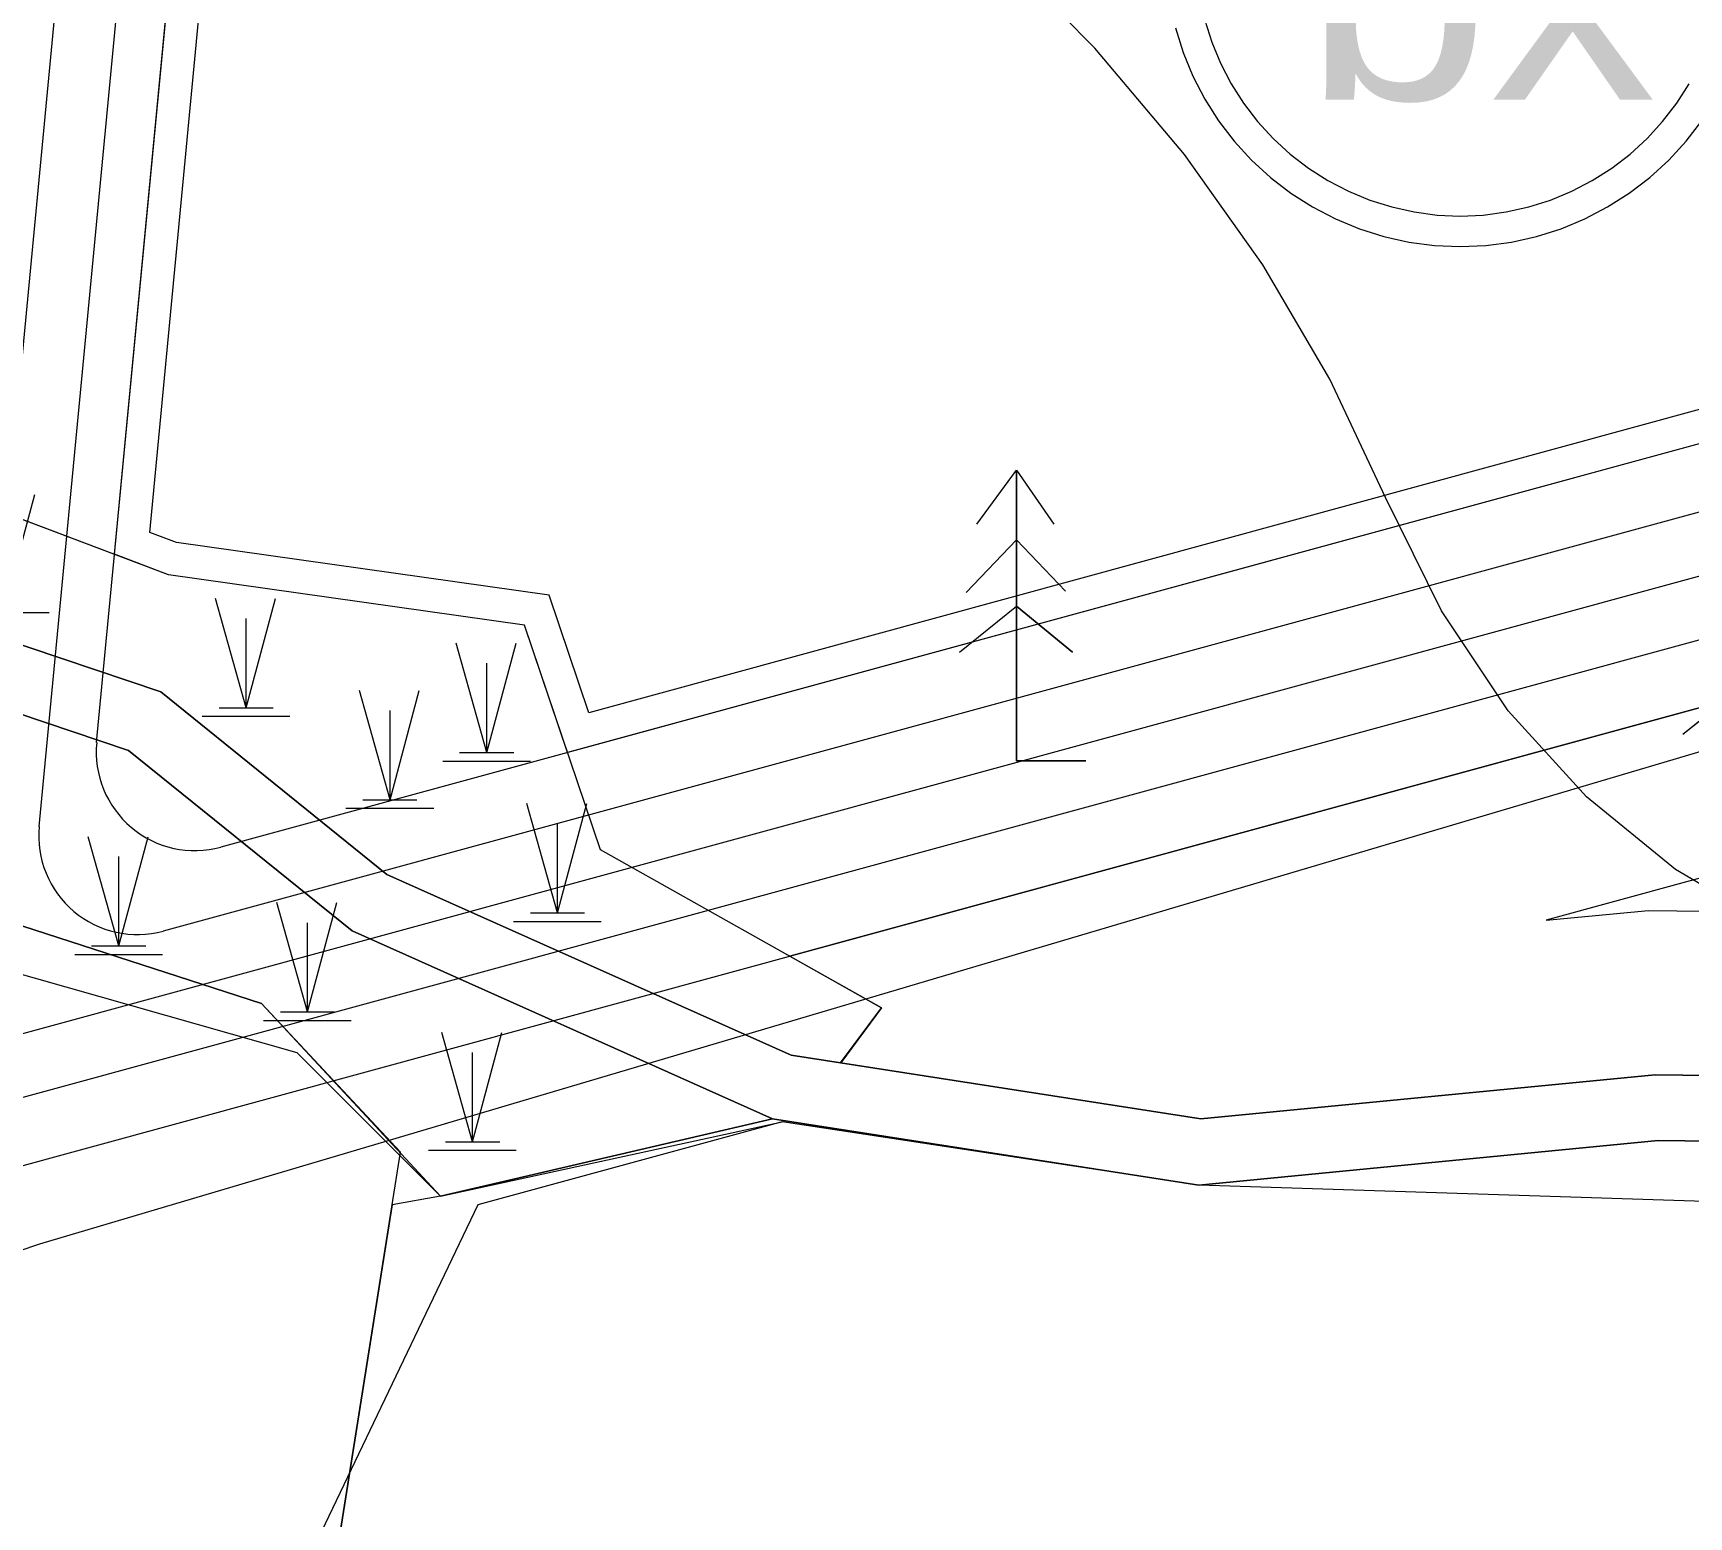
# Model space of a CAD drawing. Header units: metres. Extents: x 533049 to 537618, y 1849954 to 1852676.
# Drawn here: x 535863.7 to 535964.4, y 1851406.4 to 1851496.7 of the extents above; entities that cross this region are included whole.
import ezdxf

# ---------------------------------------------------------------- set-up
doc = ezdxf.new("R2010")
doc.units = ezdxf.units.M
doc.header["$LTSCALE"] = 2
for name, color, linetype, lineweight in [('11', 7, 'Continuous', 13), ('12', 7, 'Continuous', 13), ('13', 7, 'Continuous', 13), ('19', 7, 'Continuous', 13), ('20', 7, 'Continuous', 13), ('46', 7, 'Continuous', 13), ('50', 7, 'Continuous', 13), ('54', 7, 'Continuous', 13), ('55', 7, 'Continuous', 13), ('57', 7, 'Continuous', 13), ('60', 7, 'Continuous', 13), ('8', 7, 'Continuous', 13)]:
    doc.layers.add(name, color=color, linetype=linetype, lineweight=lineweight)

msp = doc.modelspace()

# ---------------------------------------------------------------- linework, layer by layer
at = {"linetype": 'Continuous', "lineweight": 13}
msp.add_lwpolyline([(535912.81, 1851434.05), (535915.29, 1851437.4), (535898.2, 1851447.01), (535893.58, 1851460.67), (535871.92, 1851463.73), (535832.16, 1851478.76), (535801.54, 1851476.4), (535770.25, 1851484.49), (535744.67, 1851467.64), (535732.78, 1851468.26), (535712.01, 1851464.23), (535722.04, 1851457.47), (535758.14, 1851454.77), (535811.81, 1851466.35), (535841.38, 1851466.73), (535871.45, 1851456.61), (535885.2, 1851445.51), (535909.8, 1851434.51), (535912.82, 1851434.05)], dxfattribs=at)
msp.add_lwpolyline([(535730.72, 1851452.81), (535749.48, 1851444.5), (535776.97, 1851446.2), (535813.32, 1851453.83), (535834.65, 1851456.99), (535846.63, 1851457.2), (535855.72, 1851444.73), (535877.59, 1851437.66), (535888.46, 1851425.95), (535908.66, 1851430.64), (535883.1, 1851442.07), (535869.49, 1851453.05), (535840.75, 1851462.72), (535812.26, 1851462.36), (535758.41, 1851450.74), (535731.63, 1851452.74)], close=True, dxfattribs=at)
at = {"layer": '11'}
for points in [[(535934.96, 1851497.46), (535935.38, 1851496.12), (535935.92, 1851494.83), (535936.57, 1851493.58), (535937.32, 1851492.4), (535938.17, 1851491.29), (535939.12, 1851490.25), (535940.16, 1851489.3), (535941.27, 1851488.45), (535942.45, 1851487.7), (535943.7, 1851487.05), (535944.99, 1851486.51), (535946.33, 1851486.09), (535947.7, 1851485.79), (535949.09, 1851485.6), (535950.49, 1851485.54), (535951.89, 1851485.6), (535953.29, 1851485.79), (535954.66, 1851486.09), (535955.99, 1851486.51), (535957.29, 1851487.05), (535958.53, 1851487.7), (535959.72, 1851488.45), (535960.83, 1851489.3), (535961.86, 1851490.25), (535962.81, 1851491.29), (535963.67, 1851492.4), (535964.42, 1851493.58)], [(535933.17, 1851496.98), (535933.64, 1851495.49), (535934.24, 1851494.04), (535934.96, 1851492.65), (535935.8, 1851491.33), (535936.75, 1851490.09), (535937.81, 1851488.94), (535938.96, 1851487.88), (535940.2, 1851486.93), (535941.52, 1851486.09), (535942.91, 1851485.37), (535944.36, 1851484.77), (535945.85, 1851484.3), (535947.38, 1851483.96), (535948.93, 1851483.75), (535950.49, 1851483.69), (535952.06, 1851483.75), (535953.61, 1851483.96), (535955.14, 1851484.3), (535956.63, 1851484.77), (535958.07, 1851485.37), (535959.46, 1851486.09), (535960.78, 1851486.93), (535962.02, 1851487.88), (535963.18, 1851488.94), (535964.23, 1851490.09), (535965.19, 1851491.33)]]:
    msp.add_lwpolyline(points, dxfattribs=at)
at = {"layer": '12'}
msp.add_lwpolyline([(535980.89, 1851449.59), (535955.73, 1851442.72), (535961.94, 1851443.32), (535996.45, 1851442.9)], dxfattribs=at)
msp.add_lwpolyline([(535980.89, 1851449.59), (535955.73, 1851442.72), (535961.94, 1851443.32), (535996.45, 1851442.9)], dxfattribs=at)
at = {"layer": '13'}
msp.add_line((535867.14, 1851520.25), (535858.98, 1851434.73), dxfattribs=at)
msp.add_lwpolyline([(535754.42, 1851404.43), (535757.45, 1851405.63), (535760.5, 1851406.79), (535763.56, 1851407.91), (535766.63, 1851408.99), (535769.72, 1851410.03), (535772.83, 1851411.03), (535775.94, 1851411.99), (535779.07, 1851412.91), (535782.21, 1851413.79), (535976.22, 1851466.71)], dxfattribs=at)
at = {"layer": '19'}
for points in [[(535978.26, 1851459.24), (535909.71, 1851440.54), (535915.29, 1851437.4), (535912.82, 1851434.05), (535934.71, 1851430.65), (535962.36, 1851433.32), (535997.58, 1851432.89)], [(535980.89, 1851449.59), (535955.73, 1851442.72), (535961.94, 1851443.32), (535996.45, 1851442.9)]]:
    msp.add_lwpolyline(points, dxfattribs=at)
at = {"layer": '20'}
for points in [[(535912.82, 1851434.05), (535915.29, 1851437.4), (535898.2, 1851447.01), (535893.58, 1851460.67), (535871.92, 1851463.73), (535844.98, 1851473.9), (535832.16, 1851478.76), (535801.54, 1851476.4), (535770.25, 1851484.49), (535757.46, 1851476.06), (535744.67, 1851467.64), (535732.78, 1851468.26), (535712.01, 1851464.23)], [(535730.72, 1851452.81), (535737.87, 1851449.49), (535749.48, 1851444.5), (535770.94, 1851445.83), (535801.27, 1851451.3), (535834.65, 1851456.99), (535846.63, 1851457.2), (535857.68, 1851440.95), (535879.73, 1851434.68), (535888.46, 1851425.95), (535909.25, 1851430.46)]]:
    msp.add_lwpolyline(points, dxfattribs=at)
at = {"layer": '46'}
msp.add_lwpolyline([(535998.04, 1851428.88), (535962.53, 1851429.32), (535934.59, 1851426.62), (535908.66, 1851430.64), (535888.46, 1851425.95), (535885.53, 1851425.42), (535879.63, 1851388.24)], dxfattribs=at)
at = {"layer": '50'}
for points in [[(536135.62, 1851789.73), (535515.36, 1851926.72), (535258.49, 1851965.9), (535022.43, 1852017.88), (534680.94, 1852158.74), (534430.49, 1852265.01), (534355.97, 1852086.41), (534346.15, 1851984.65), (534462.32, 1851750.84), (534498.61, 1851623.52), (534531.69, 1851526.54), (534597.01, 1851432.26), (534785.89, 1851296.54), (534919.76, 1851224.01), (534977.19, 1851164.91), (535024.77, 1851103.67), (535103, 1851049.68), (535187.68, 1851009.38), (535275.89, 1851002.01), (535384.77, 1851022.15), (535615.7, 1851282.83), (535719.73, 1851373.89), (535864.09, 1851423.05), (536000.84, 1851463.59)], [(535973.65, 1851476.12), (535897.49, 1851455.34), (535895.07, 1851462.48), (535872.42, 1851465.68), (535870.78, 1851466.3), (535875.4, 1851514.71), (535904.93, 1851510.32), (535909.45, 1851527.18), (535927.03, 1851524.64), (535931.91, 1851546.36), (535932.11, 1851547.87), (536031.67, 1851531.06)], [(535973.65, 1851476.12), (535897.49, 1851455.34), (535895.07, 1851462.48), (535872.42, 1851465.68), (535870.78, 1851466.3), (535875.4, 1851514.71)]]:
    msp.add_lwpolyline(points, dxfattribs=at)
at = {"layer": '54'}
for p, q in [((535864.05, 1851448.42), (535871.37, 1851525.11)), ((535975.24, 1851470.33), (535871.6, 1851442.06)), ((535783.89, 1851410.36), (535977.21, 1851463.1))]:
    msp.add_line(p, q, dxfattribs=at)
msp.add_arc((535870.03, 1851447.85), 6, 174.5475, 285.2579, dxfattribs=at)
at = {"layer": '55'}
for p, q in [((535867.55, 1851453.52), (535874.35, 1851524.76)), ((535974.18, 1851474.19), (535875.1, 1851447.16)), ((535785.68, 1851406.7), (535978.26, 1851459.24))]:
    msp.add_line(p, q, dxfattribs=at)
for points in [[(535974.18, 1851474.19), (535896.2, 1851452.92), (535893.58, 1851460.67), (535871.92, 1851463.73), (535868.64, 1851464.97), (535873.61, 1851516.99)], [(535978.26, 1851459.24), (535909.71, 1851440.54), (535915.29, 1851437.4), (535912.82, 1851434.05), (535934.71, 1851430.65), (535962.36, 1851433.32), (535997.58, 1851432.89)]]:
    msp.add_lwpolyline(points, dxfattribs=at)
msp.add_arc((535873.53, 1851452.95), 6, 174.5475, 285.2579, dxfattribs=at)
at = {"layer": '57'}
for p, q in [((535923.51, 1851470.09), (535923.51, 1851452.42)), ((535862.01, 1851461.95), (535863.8, 1851468.6)), ((535920.45, 1851462.65), (535923.51, 1851465.85)), ((535926.49, 1851462.72), (535923.51, 1851465.85)), ((535876.65, 1851455.64), (535874.78, 1851462.29)), ((535876.65, 1851455.64), (535878.43, 1851462.29)), ((535859.34, 1851461.44), (535864.67, 1851461.44)), ((535876.65, 1851455.64), (535876.65, 1851461.07)), ((535920.03, 1851459.03), (535923.51, 1851461.81)), ((535926.92, 1851459.03), (535923.51, 1851461.81)), ((535891.28, 1851452.92), (535889.42, 1851459.56)), ((535891.28, 1851452.92), (535893.07, 1851459.56)), ((535891.28, 1851452.92), (535891.28, 1851458.35)), ((535885.4, 1851450.05), (535883.54, 1851456.69)), ((535885.4, 1851450.05), (535887.18, 1851456.69)), ((535964.03, 1851454.03), (535967.51, 1851456.81)), ((535873.97, 1851455.13), (535879.31, 1851455.13)), ((535875, 1851455.64), (535878.29, 1851455.64)), ((535885.4, 1851450.05), (535885.4, 1851455.48)), ((535889.63, 1851452.92), (535892.93, 1851452.92)), ((535888.61, 1851452.4), (535893.94, 1851452.4)), ((535923.51, 1851452.42), (535927.72, 1851452.42)), ((535883.75, 1851450.05), (535887.04, 1851450.05)), ((535882.72, 1851449.54), (535888.06, 1851449.54)), ((535895.59, 1851443.17), (535893.72, 1851449.81)), ((535895.59, 1851443.17), (535897.37, 1851449.81)), ((535895.59, 1851443.17), (535895.59, 1851448.6)), ((535868.9, 1851441.16), (535867.03, 1851447.8)), ((535868.9, 1851441.16), (535870.68, 1851447.8)), ((535868.9, 1851441.16), (535868.9, 1851446.59)), ((535880.38, 1851437.14), (535878.51, 1851443.79)), ((535880.38, 1851437.14), (535882.16, 1851443.79)), ((535893.94, 1851443.17), (535897.23, 1851443.17)), ((535880.38, 1851437.14), (535880.38, 1851442.57)), ((535892.91, 1851442.65), (535898.25, 1851442.65)), ((535867.25, 1851441.16), (535870.54, 1851441.16)), ((535866.22, 1851440.64), (535871.56, 1851440.64)), ((535878.73, 1851437.14), (535882.02, 1851437.14)), ((535877.7, 1851436.63), (535883.04, 1851436.63)), ((535890.42, 1851429.25), (535888.56, 1851435.9)), ((535890.42, 1851429.25), (535892.21, 1851435.9)), ((535890.42, 1851429.25), (535890.42, 1851434.68)), ((535887.75, 1851428.74), (535893.08, 1851428.74)), ((535888.77, 1851429.25), (535892.07, 1851429.25))]:
    msp.add_line(p, q, dxfattribs=at)
for points in [[(535945.96, 1851468.43), (535942.57, 1851475.62), (535938.49, 1851482.57), (535933.72, 1851489.28), (535928.27, 1851495.74), (535922.12, 1851501.97)], [(535912.82, 1851434.05), (535915.29, 1851437.4), (535898.2, 1851447.01), (535893.58, 1851460.67), (535871.92, 1851463.73), (535844.98, 1851473.9), (535832.16, 1851478.76), (535801.54, 1851476.4), (535770.25, 1851484.49), (535757.46, 1851476.06), (535744.67, 1851467.64), (535732.78, 1851468.26), (535712.01, 1851464.23)], [(535921.09, 1851466.8), (535923.51, 1851470.09), (535925.78, 1851466.8)], [(535921.09, 1851466.8), (535923.51, 1851470.09), (535925.78, 1851466.8)], [(535927.72, 1851452.42), (535923.51, 1851452.42), (535923.51, 1851470.09)], [(535969.7, 1851442.22), (535963.59, 1851445.81), (535958.17, 1851450.22), (535953.42, 1851455.46), (535949.35, 1851461.53), (535945.96, 1851468.43)], [(535658.7, 1851456.51), (535704.91, 1851458.75), (535758.14, 1851454.77), (535811.81, 1851466.35), (535841.38, 1851466.73), (535871.45, 1851456.61), (535885.2, 1851445.51), (535909.8, 1851434.51), (535934.71, 1851430.65), (535962.36, 1851433.32), (535997.58, 1851432.89)], [(535920.45, 1851462.65), (535923.51, 1851465.85), (535926.49, 1851462.72)], [(535658.26, 1851452.48), (535704.85, 1851454.74), (535758.41, 1851450.74), (535812.26, 1851462.36), (535840.75, 1851462.72), (535869.49, 1851453.05), (535883.1, 1851442.07), (535908.66, 1851430.64), (535934.59, 1851426.62), (535962.53, 1851429.32), (535998.04, 1851428.88)], [(535920.03, 1851459.03), (535923.51, 1851461.81), (535926.92, 1851459.03)], [(535879.63, 1851388.24), (535886.04, 1851428.62), (535877.59, 1851437.66), (535855.72, 1851444.73), (535846.63, 1851457.2), (535813.32, 1851453.83), (535776.97, 1851446.2), (535745.09, 1851444.23), (535730.65, 1851454.76), (535725.78, 1851455.35), (535715.24, 1851456.64), (535694.52, 1851456.85), (535675.32, 1851455.42), (535658.48, 1851454.5)], [(535730.72, 1851452.81), (535737.87, 1851449.49), (535749.48, 1851444.5), (535770.94, 1851445.83), (535801.27, 1851451.3), (535834.65, 1851456.99), (535846.63, 1851457.2), (535857.68, 1851440.95), (535879.73, 1851434.68), (535888.46, 1851425.95), (535909.25, 1851430.46)], [(535964.03, 1851454.03), (535967.51, 1851456.81), (535970.92, 1851454.03)], [(536033.24, 1851423.42), (535934.59, 1851426.62), (535909.25, 1851430.46), (535890.74, 1851425.42), (535873.74, 1851389.92), (535771.24, 1851398.92), (535729.55, 1851394.42), (535675.53, 1851367.86), (535720.74, 1851275.92), (535714.74, 1851255.42), (535661.74, 1851255.42), (535633.24, 1851300.92), (535581.74, 1851243.92), (535587.01, 1851204.59), (535667.24, 1851141.42), (535718.74, 1851139.92), (535765.24, 1851093.42), (535779.19, 1851026.75), (535706.24, 1850935.42), (535697.74, 1850879.92), (535712.15, 1850835.21), (536162.74, 1851108.23)], [(535890.74, 1851425.42), (535873.74, 1851389.92), (535771.24, 1851398.92), (535730.24, 1851392.42), (535676.24, 1851366.42), (535720.74, 1851275.92), (535714.74, 1851255.42), (535661.74, 1851255.42), (535633.24, 1851300.92), (535580.24, 1851244.42), (535586.74, 1851211.42), (535668.74, 1851139.92), (535718.74, 1851139.92), (535765.24, 1851093.42), (535782.24, 1851036.42), (535706.24, 1850935.42), (535697.74, 1850879.92), (535712.15, 1850835.21)]]:
    msp.add_lwpolyline(points, dxfattribs=at)
at = {"layer": '60'}
msp.add_lwpolyline([(535998.04, 1851428.88), (535962.53, 1851429.32), (535934.59, 1851426.62), (535908.66, 1851430.64), (535888.46, 1851425.95), (535885.53, 1851425.42), (535879.63, 1851388.24)], dxfattribs=at)
at = {"layer": '8'}
for points in [[(535997.58, 1851432.89), (535962.36, 1851433.32), (535934.71, 1851430.65), (535909.8, 1851434.51), (535885.2, 1851445.51), (535871.45, 1851456.61), (535841.38, 1851466.73), (535811.81, 1851466.35), (535758.14, 1851454.77), (535704.91, 1851458.75), (535658.7, 1851456.51)], [(535658.26, 1851452.48), (535704.85, 1851454.74), (535758.41, 1851450.74), (535785.34, 1851456.55), (535812.26, 1851462.36), (535840.75, 1851462.72), (535869.49, 1851453.05), (535883.1, 1851442.07), (535908.66, 1851430.64), (535934.59, 1851426.62), (535962.53, 1851429.32), (535998.04, 1851428.88)]]:
    msp.add_lwpolyline(points, dxfattribs=at)

# ---------------------------------------------------------------- texts
at = {"layer": '11', "width": 1.15}
msp.add_text('bx', height=13.2, dxfattribs=at).set_placement((535940.99, 1851492.61))

doc.saveas('drawing.dxf')
